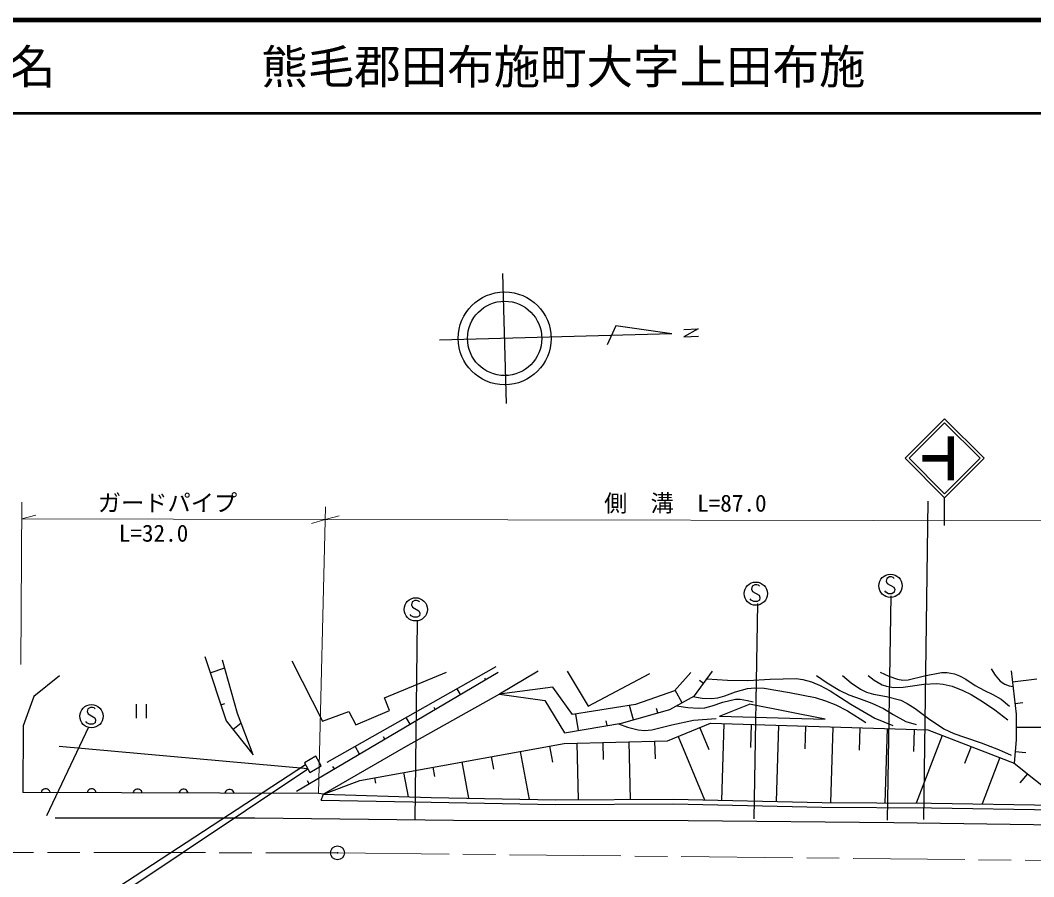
# Model space of a CAD drawing. Units: millimetres, scale not verified. Extents: x 40000 to 680000, y 20000 to 380000.
# Drawn here: x 379084 to 488145, y 287830 to 380000 of the extents above; entities that cross this region are included whole.
import ezdxf
from ezdxf.enums import TextEntityAlignment as Align

# ---------------------------------------------------------------- set-up
doc = ezdxf.new("R2010")
doc.units = ezdxf.units.MM
doc.header["$LTSCALE"] = 1000
doc.linetypes.add('CHAIN', pattern=[18.5, 12, -1.5, 3.5, -1.5])
for name, color, linetype, lineweight in [('M-BGD', 7, 'Continuous', 25), ('M-BGD-EXST', 7, 'Continuous', 25), ('M-BMK', 2, 'CHAIN', 13), ('M-BMK-SRVR', 3, 'Continuous', 25), ('M-STR-HTXT', 7, 'Continuous', 13), ('M-STR-STRC', 7, 'Continuous', 25), ('M-TTL', 2, 'Continuous', 140), ('M-TTL-LINE', 7, 'Continuous', 50)]:
    doc.layers.add(name, color=color, linetype=linetype, lineweight=lineweight)
doc.layers.add('M-TTL-TXT', color=7, linetype='Continuous')
doc.styles.add('ＭＳ ゴシック', font='')
doc.styles.get('ＭＳ ゴシック').set_extended_font_data('MS Gothic')

msp = doc.modelspace()

# ---------------------------------------------------------------- linework, layer by layer
at = {"layer": 'M-BGD'}
for p, q in [((398937, 311514), (401237, 304612)), ((402464, 305379), (400854, 311131)), ((408304, 311074), (411602, 304555)), ((399512, 309789), (401083, 310313)), ((408823, 297031), (430526, 309838)), ((412120, 300175), (430296, 310451)), ((418274, 307086), (424946, 309847)), ((434813, 309937), (430641, 307483)), ((437942, 309937), (440212, 306194)), ((451255, 309814), (449476, 307851)), ((451623, 307299), (453587, 309937)), ((485734, 309990), (486271, 305312)), ((383292, 309444), (380531, 307220)), ((429169, 309037), (429066, 309212)), ((440212, 306194), (446838, 309691)), ((452605, 308618), (452169, 308942)), ((485868, 308820), (488464, 309118)), ((426456, 307436), (426083, 308069)), ((436408, 308219), (430641, 307483)), ((438494, 305274), (436408, 308219)), ((449476, 307851), (445304, 306378)), ((450304, 306562), (449544, 307925)), ((380531, 307220), (379381, 304076)), ((400662, 306338), (401083, 306478)), ((418811, 305706), (418274, 307086)), ((430641, 307483), (420543, 301814)), ((430641, 307483), (435549, 306808)), ((435549, 306808), (437635, 303311)), ((448985, 305826), (451623, 307299)), ((486137, 306481), (486959, 306576)), ((391544, 306385), (391544, 304885)), ((392684, 304885), (392684, 306385)), ((404151, 300931), (402464, 305379)), ((411602, 304555), (414439, 305629)), ((414439, 305629), (415206, 304172)), ((415206, 304172), (418811, 305706)), ((423744, 305836), (423623, 306040)), ((445304, 306378), (438494, 305274)), ((443771, 304354), (448985, 305826)), ((445074, 304722), (444637, 306270)), ((447682, 305458), (447546, 305938)), ((454347, 305101), (457568, 306405)), ((465697, 304794), (457568, 306405)), ((401237, 304612), (404151, 300931)), ((401966, 303692), (402841, 304385)), ((421031, 304235), (420598, 304968)), ((437635, 303311), (443771, 304354)), ((439169, 303572), (438869, 305335)), ((442237, 304093), (442148, 304615)), ((448746, 302446), (453347, 304348)), ((453347, 304348), (476752, 303630)), ((454347, 305101), (465697, 304794)), ((454810, 304303), (454557, 296048)), ((486271, 305312), (486271, 302551)), ((379381, 304076), (379349, 296879)), ((452197, 303872), (453170, 301519)), ((457736, 304213), (457660, 301744)), ((460661, 304124), (460410, 295916)), ((463587, 304034), (463512, 301579)), ((466513, 303944), (466263, 295800)), ((469438, 303854), (469364, 301434)), ((472364, 303765), (472119, 295776)), ((475290, 303675), (475217, 301302)), ((476752, 303630), (486046, 300053)), ((486271, 303931), (489389, 303931)), ((415634, 298191), (437598, 302179)), ((418318, 302634), (418179, 302869)), ((437598, 302179), (448746, 302446)), ((438991, 302213), (439137, 296116)), ((441778, 302279), (441823, 300434)), ((444565, 302346), (444714, 296143)), ((447352, 302413), (447397, 300536)), ((449896, 302921), (452720, 296090)), ((478301, 303034), (475503, 295762)), ((486271, 302551), (486046, 300053)), ((383279, 301864), (410021, 299468)), ((403423, 301852), (403510, 301921)), ((420543, 301814), (411709, 296722)), ((415605, 301033), (415113, 301867)), ((432891, 301325), (433830, 296156)), ((436029, 301894), (436344, 300158)), ((481399, 301842), (480693, 300007)), ((486159, 301302), (487286, 301201)), ((388756, 286174), (409765, 299923)), ((410893, 300788), (409666, 300098)), ((409666, 300098), (410248, 299064)), ((411475, 299754), (410893, 300788)), ((426616, 300185), (427326, 296275)), ((429754, 300755), (430001, 299393)), ((484497, 300649), (482581, 295668)), ((486046, 300053), (491691, 295523)), ((389905, 286003), (410031, 299450)), ((410248, 299064), (411475, 299754)), ((412892, 299432), (412736, 299697)), ((420341, 299046), (420816, 296428)), ((423478, 299616), (423657, 298631)), ((487458, 298921), (486666, 297934)), ((410179, 297831), (409993, 298146)), ((411709, 296722), (415634, 298191)), ((417203, 298476), (417309, 297893)), ((411175, 296783), (379349, 296879)), ((381362, 296993), (381322, 296873)), ((381422, 297093), (381362, 296993)), ((381523, 297193), (381422, 297093)), ((381623, 297252), (381523, 297193)), ((381743, 297292), (381623, 297252)), ((381903, 297291), (381743, 297292)), ((382023, 297251), (381903, 297291)), ((382123, 297191), (382023, 297251)), ((382222, 297091), (382123, 297191)), ((382282, 296990), (382222, 297091)), ((382322, 296870), (382282, 296990)), ((386307, 296978), (386267, 296858)), ((386368, 297078), (386307, 296978)), ((386468, 297178), (386368, 297078)), ((386568, 297237), (386468, 297178)), ((386688, 297277), (386568, 297237)), ((386848, 297277), (386688, 297277)), ((386968, 297236), (386848, 297277)), ((387068, 297176), (386968, 297236)), ((387168, 297076), (387068, 297176)), ((387227, 296975), (387168, 297076)), ((387267, 296855), (387227, 296975)), ((391253, 296963), (391213, 296843)), ((391313, 297063), (391253, 296963)), ((391414, 297163), (391313, 297063)), ((391514, 297223), (391414, 297163)), ((391634, 297262), (391514, 297223)), ((391794, 297262), (391634, 297262)), ((391914, 297221), (391794, 297262)), ((392014, 297161), (391914, 297221)), ((392113, 297061), (392014, 297161)), ((392173, 296961), (392113, 297061)), ((392213, 296840), (392173, 296961)), ((396198, 296948), (396158, 296829)), ((396259, 297048), (396198, 296948)), ((396359, 297148), (396259, 297048)), ((396459, 297208), (396359, 297148)), ((396579, 297247), (396459, 297208)), ((396739, 297247), (396579, 297247)), ((396859, 297206), (396739, 297247)), ((396959, 297146), (396859, 297206)), ((397059, 297046), (396959, 297146)), ((397118, 296946), (397059, 297046)), ((397158, 296826), (397118, 296946)), ((401144, 296934), (401104, 296814)), ((401204, 297033), (401144, 296934)), ((401305, 297133), (401204, 297033)), ((401405, 297193), (401305, 297133)), ((401525, 297232), (401405, 297193)), ((401685, 297232), (401525, 297232)), ((401805, 297192), (401685, 297232)), ((401905, 297131), (401805, 297192)), ((402004, 297031), (401905, 297131)), ((402064, 296931), (402004, 297031)), ((402104, 296811), (402064, 296931)), ((411709, 296722), (411175, 296783)), ((411451, 296067), (411709, 296722)), ((411709, 296722), (423291, 296349)), ((411451, 296067), (423285, 295849)), ((423285, 295849), (436685, 295603)), ((423291, 296349), (436688, 296103)), ((436685, 295603), (449329, 295666)), ((436688, 296103), (449333, 296166)), ((449329, 295666), (465353, 295304)), ((449333, 296166), (465360, 295804)), ((465360, 295804), (477137, 295755)), ((477137, 295755), (490465, 295540)), ((465353, 295304), (477132, 295255)), ((477132, 295255), (490457, 295040))]:
    msp.add_line(p, q, dxfattribs=at)
for points in [[(471616, 309852), (472556, 309403), (473500, 309077), (474070, 308993), (474643, 309015), (476396, 309456), (478220, 309803), (478828, 309794), (479609, 309658), (480139, 309465), (480831, 309080), (481843, 308403), (482834, 307866), (483748, 307458), (484644, 306930), (485543, 306171)], [(483579, 310220), (483989, 309534), (484535, 308884), (485030, 308541), (485493, 308384), (485927, 308306)], [(452983, 309125), (455184, 308971), (457380, 308931), (459769, 309087), (462562, 309158), (463296, 309056), (464246, 308800), (465165, 308423), (466234, 307853), (468470, 306406), (471055, 304883), (472994, 304106)], [(464763, 309486), (465918, 308680), (467286, 307855), (468257, 307409), (469577, 306932), (470712, 306526), (471980, 305941), (473018, 305283), (474394, 304549), (475499, 304210)], [(467567, 309484), (468506, 308691), (469495, 308013), (470143, 307705), (470902, 307482), (472294, 307235), (473826, 306833), (474533, 306488), (475373, 305952), (476830, 304850), (478478, 303743), (479564, 303241), (480694, 302833), (482475, 302245), (484336, 301508), (485727, 300895)], [(470328, 309484), (470984, 308989), (471841, 308484), (472292, 308323), (473065, 308205), (474079, 308237), (475107, 308379), (476322, 308561), (477704, 308631), (478400, 308557), (479372, 308323), (480509, 307885), (481427, 307425), (482634, 306697), (483943, 305780), (485359, 304699)], [(451473, 307215), (452478, 307049), (453471, 306998), (454133, 307084), (454898, 307303), (456037, 307728), (457354, 308092), (458140, 308160), (459137, 308122), (461846, 307672), (464613, 307105), (465752, 306771), (466866, 306323), (468097, 305673), (469465, 304819), (470080, 304412)], [(449716, 306234), (450922, 306033), (452118, 305962), (452748, 306023), (453529, 306214), (454688, 306610), (456041, 306931), (456548, 306935), (457333, 306804), (457963, 306636)], [(443462, 304301), (444422, 303936), (445578, 303624), (446270, 303564), (447048, 303628), (449205, 304185), (451539, 304663), (453976, 304873)]]:
    msp.add_lwpolyline(points, dxfattribs=at)
at = {"layer": 'M-BGD-EXST'}
for p, q in [((472331, 319937), (472281, 319637)), ((472281, 319637), (472381, 319387)), ((472631, 320087), (472331, 319937)), ((472831, 320087), (472631, 320087)), ((473031, 320037), (472831, 320087)), ((473131, 319937), (473031, 320037)), ((457837, 319093), (457787, 318793)), ((457787, 318793), (457887, 318543)), ((458137, 319243), (457837, 319093)), ((457887, 318543), (458587, 318143)), ((458337, 319243), (458137, 319243)), ((458537, 319193), (458337, 319243)), ((458637, 319093), (458537, 319193)), ((472231, 318437), (472131, 318587)), ((472381, 319387), (473081, 318987)), ((473081, 318987), (473181, 318737)), ((473181, 318737), (473131, 318437)), ((421239, 317402), (421189, 317102)), ((421539, 317552), (421239, 317402)), ((421739, 317552), (421539, 317552)), ((421939, 317502), (421739, 317552)), ((422039, 317402), (421939, 317502)), ((457737, 317593), (457637, 317743)), ((458037, 317443), (457737, 317593)), ((458387, 317443), (458037, 317443)), ((458637, 317593), (458387, 317443)), ((458587, 318143), (458687, 317893)), ((458687, 317893), (458637, 317593)), ((472531, 318287), (472231, 318437)), ((472752, 318062), (472369, 293905)), ((472881, 318287), (472531, 318287)), ((473131, 318437), (472881, 318287)), ((421189, 317102), (421289, 316852)), ((421289, 316852), (421989, 316452)), ((421989, 316452), (422089, 316202)), ((458411, 317218), (458028, 294058)), ((421139, 315902), (421039, 316052)), ((421439, 315752), (421139, 315902)), ((421789, 315752), (421439, 315752)), ((421783, 315359), (421553, 293963)), ((422039, 315902), (421789, 315752)), ((422089, 316202), (422039, 315902)), ((386345, 305898), (386295, 305598)), ((386295, 305598), (386395, 305348)), ((386645, 306048), (386345, 305898)), ((386845, 306048), (386645, 306048)), ((387045, 305998), (386845, 306048)), ((387145, 305898), (387045, 305998)), ((386245, 304398), (386145, 304548)), ((386545, 304248), (386245, 304398)), ((386395, 305348), (387095, 304948)), ((387145, 304398), (386895, 304248)), ((387095, 304948), (387195, 304698)), ((387195, 304698), (387145, 304398)), ((386436, 303922), (381889, 294388)), ((386895, 304248), (386545, 304248))]:
    msp.add_line(p, q, dxfattribs=at)
for centre in [(472731, 319137), (458237, 318293), (421639, 316602), (386745, 305098)]:
    msp.add_circle(centre, 1250, dxfattribs=at)
at = {"layer": 'M-BMK'}
for p, q in [((313002, 290542), (413223, 290402)), ((413223, 290402), (497338, 289487))]:
    msp.add_line(p, q, dxfattribs=at)
at = {"layer": 'M-BMK-SRVR'}
for p, q in [((431405, 338767), (431014, 352762)), ((443177, 347099), (442233, 345072)), ((449202, 346266), (443177, 347099)), ((449202, 346266), (424212, 345570)), ((450491, 346739), (452034, 346782)), ((452034, 346782), (450509, 345938)), ((450509, 345938), (452057, 345989))]:
    msp.add_line(p, q, dxfattribs=at)
for centre, radius in [((431209, 345765), 5000), ((431209, 345765), 4000), ((413223, 290402), 750), ((413223, 290402), 30)]:
    msp.add_circle(centre, radius, dxfattribs=at)
at = {"layer": 'M-STR-HTXT'}
for p, q in [((379253, 328130), (379157, 310683)), ((411942, 327651), (411175, 296783)), ((379243, 326341), (380744, 326758)), ((379243, 326341), (411907, 326266)), ((411907, 326266), (410406, 325850)), ((411907, 326266), (413408, 326684)), ((411907, 326266), (497622, 326119))]:
    msp.add_line(p, q, dxfattribs=at)
at = {"layer": 'M-STR-STRC'}
for p, q in [((478554, 337100), (474312, 332858)), ((482797, 332858), (478554, 337100)), ((474736, 332858), (478554, 336676)), ((478554, 336676), (482373, 332858)), ((478954, 335208), (478954, 330508)), ((479084, 335208), (479084, 330508)), ((479214, 335208), (479214, 330508)), ((479344, 335208), (479344, 330508)), ((479474, 335208), (479474, 330508)), ((474312, 332858), (478554, 328615)), ((478554, 329039), (474736, 332858)), ((476224, 333208), (476224, 332508)), ((476354, 333208), (476354, 332508)), ((476484, 333208), (476484, 332508)), ((476614, 333208), (476614, 332508)), ((476744, 333208), (476744, 332508)), ((476874, 333208), (476874, 332508)), ((477004, 333208), (477004, 332508)), ((477134, 333208), (477134, 332508)), ((477264, 333208), (477264, 332508)), ((477394, 333208), (477394, 332508)), ((477524, 333208), (477524, 332508)), ((477654, 333208), (477654, 332508)), ((477784, 333208), (477784, 332508)), ((477914, 333208), (477914, 332508)), ((478044, 333208), (478044, 332508)), ((478174, 333208), (478174, 332508)), ((478304, 333208), (478304, 332508)), ((478434, 333208), (478434, 332508)), ((482373, 332858), (478554, 329039)), ((478554, 328615), (482797, 332858)), ((478564, 333208), (478564, 332508)), ((478694, 333208), (478694, 332508)), ((478824, 333208), (478824, 332508)), ((478554, 325615), (478554, 328615)), ((476740, 328261), (476280, 293981)), ((382832, 294183), (404338, 294181)), ((404338, 294181), (425707, 293928)), ((425707, 293928), (450958, 293867)), ((450958, 293867), (473073, 293668)), ((473073, 293668), (492077, 293411))]:
    msp.add_line(p, q, dxfattribs=at)
at = {"layer": 'M-TTL'}
msp.add_line((680000, 380000), (40000, 380000), dxfattribs=at)
at = {"layer": 'M-TTL-LINE'}
msp.add_line((40000, 370000), (680000, 370000), dxfattribs=at)

# ---------------------------------------------------------------- texts
at = {"layer": 'M-STR-HTXT', "style": 'ＭＳ ゴシック'}
for s, p in [('ガードパイプ', (387428, 326599)), ('側\u3000溝\u3000L=87.0', (441915, 326565)), ('L=32.0', (389684, 323337))]:
    msp.add_text(s, height=1833, dxfattribs=at).set_placement(p, align=Align.BOTTOM_LEFT)
at = {"layer": 'M-TTL-TXT', "style": 'ＭＳ ゴシック'}
for s, p in [('地 名', (370380, 375000)), ('熊毛郡田布施町大字上田布施', (405024, 375000))]:
    msp.add_text(s, height=3666, dxfattribs=at).set_placement(p, align=Align.MIDDLE_LEFT)

doc.saveas('drawing.dxf')
